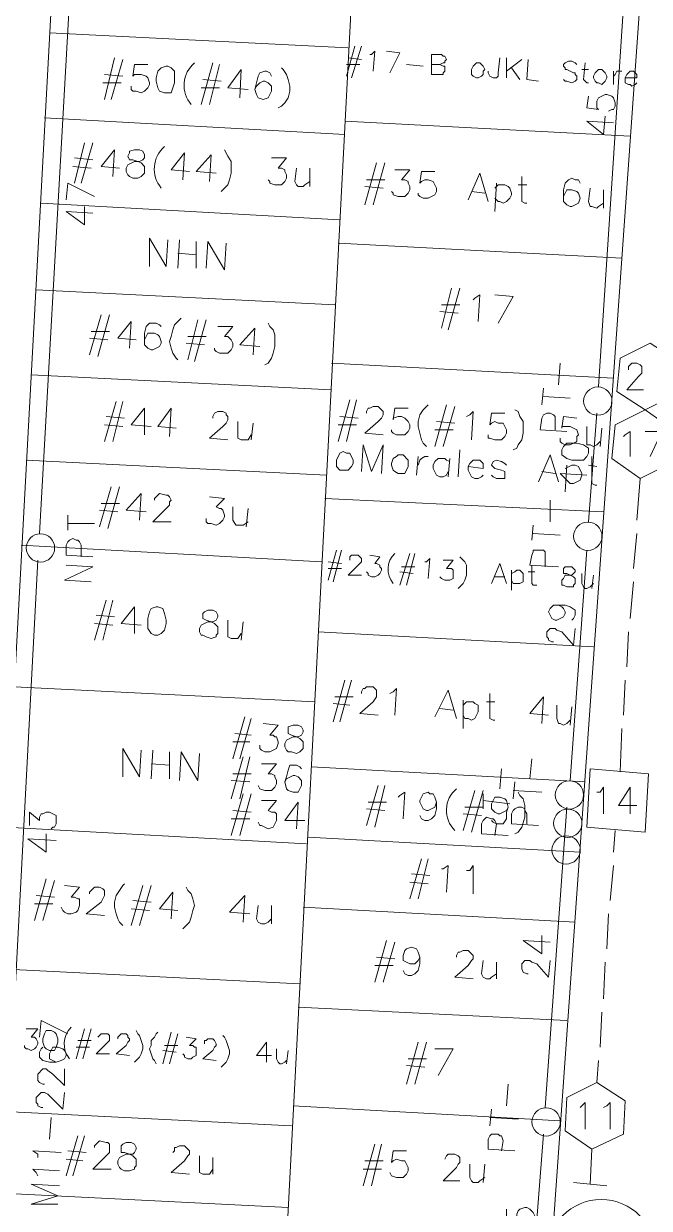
# Model space of a CAD drawing. Header units: millimetres. Extents: x 3.6 to 37.8, y 0.6 to 28.7.
# Drawn here: x 15.951 to 17.514, y 6.372 to 9.333 of the extents above; entities that cross this region are included whole.
import ezdxf

# ---------------------------------------------------------------- set-up
doc = ezdxf.new("R2010")
doc.units = ezdxf.units.MM
for name, color, linetype, true_color in [('PDF_S45$Cable-565', 23, 'Continuous', 0xdd8a6e), ('PDF_S45$LOTS', 254, 'Continuous', 0xdcdcdc), ('PDF_S45$ROAD', 8, 'Continuous', 0x808080), ('PDF_S45$SDU', 157, 'Continuous', 0x396472)]:
    doc.layers.add(name, color=color, linetype=linetype, true_color=true_color)
for name, color, linetype in [('PDF_S45$Passives-TapOffs', 7, 'Continuous'), ('PDF_S45$POLE', 7, 'Continuous'), ('PDF_S45$strand', 7, 'Continuous'), ('PDF_S45$Symbols-EndOfLine', 7, 'Continuous'), ('PDF_S45$Symbols-SelfTerminating', 7, 'Continuous')]:
    doc.layers.add(name, color=color, linetype=linetype)

msp = doc.modelspace()

# ---------------------------------------------------------------- linework, layer by layer
at = {"layer": 'PDF_S45$Cable-565', "lineweight": 13}
for points in [[(17.4828, 8.092), (17.4911, 8.1963)], [(17.4744, 7.9711), (17.4828, 8.0587)], [(17.4661, 7.846), (17.4744, 7.9377)], [(17.4578, 7.7251), (17.4619, 7.8127)], [(17.4494, 7.6042), (17.4536, 7.6917)], [(17.4411, 7.4624), (17.4453, 7.5708)], [(17.4244, 7.2622), (17.4286, 7.3164)], [(17.4161, 7.1413), (17.4244, 7.2289)], [(17.4077, 7.0204), (17.4119, 7.1079)], [(17.3994, 6.8953), (17.4036, 6.987)], [(17.391, 6.7744), (17.3952, 6.8619)], [(17.3827, 6.6868), (17.3869, 6.741)]]:
    msp.add_lwpolyline(points, dxfattribs=at)
at = {"layer": 'PDF_S45$LOTS', "lineweight": 0}
for points in [[(16.5029, 4.2975), (16.8323, 10.5856)], [(16.7614, 9.2721), (16.015, 9.3096)], [(16.7531, 9.0553), (16.0025, 9.097)], [(16.7531, 9.0886), (17.4661, 9.0511)], [(16.7405, 8.8426), (15.9941, 8.8843)], [(16.7364, 8.7842), (17.4453, 8.7467)], [(16.728, 8.6299), (15.9816, 8.6675)], [(16.7197, 8.484), (17.4244, 8.4465)], [(16.7197, 8.4173), (15.9691, 8.4548)], [(16.7072, 8.2046), (15.9566, 8.2421)], [(16.703, 8.1462), (17.3994, 8.1129)], [(16.6947, 7.9878), (15.9441, 8.0295)], [(16.6863, 7.8127), (17.3744, 7.7751)], [(16.678, 7.6375), (15.9274, 7.675)], [(16.6697, 7.4749), (17.3535, 7.4374)], [(16.6572, 7.2831), (15.9066, 7.3248)], [(16.6613, 7.2998), (17.341, 7.2622)], [(16.6488, 7.1246), (17.3285, 7.0871)], [(16.6405, 6.9328), (15.8899, 6.9703)], [(16.6363, 6.8744), (17.3076, 6.8411)], [(16.6196, 6.5784), (15.8691, 6.6159)], [(16.6238, 6.6284), (17.291, 6.5909)], [(16.6113, 6.3741), (15.8607, 6.4116)]]:
    msp.add_lwpolyline(points, dxfattribs=at)
at = {"layer": 'PDF_S45$Passives-TapOffs', "lineweight": 9}
for points in [[(17.5787, 8.4048), (17.5036, 8.3672), (17.4327, 8.4131), (17.4411, 8.4965), (17.5161, 8.534), (17.587, 8.4882)], [(17.5662, 8.2338), (17.4911, 8.1963), (17.4202, 8.2463), (17.4286, 8.3297), (17.5036, 8.3672), (17.5745, 8.3172)], [(17.3577, 7.3248), (17.366, 7.4707), (17.512, 7.4582), (17.5036, 7.3123)], [(17.4494, 6.5575), (17.3702, 6.52), (17.3035, 6.5659), (17.3076, 6.6493), (17.3827, 6.6868), (17.4536, 6.6409)]]:
    msp.add_lwpolyline(points, close=True, dxfattribs=at)
for points in [[(17.4619, 8.4673), (17.4619, 8.4757), (17.4703, 8.484), (17.4828, 8.484), (17.4911, 8.4798), (17.4953, 8.4757), (17.4953, 8.459), (17.4869, 8.4506), (17.4578, 8.4173), (17.4995, 8.4173)], [(17.4494, 8.3005), (17.4536, 8.3047), (17.4661, 8.313), (17.4661, 8.2505)], [(17.5036, 8.313), (17.5453, 8.313), (17.5161, 8.2505)], [(17.3827, 7.4123), (17.391, 7.4123), (17.3994, 7.4249), (17.3994, 7.3581)], [(17.4828, 7.379), (17.4369, 7.379), (17.4661, 7.4249), (17.4661, 7.3581)], [(17.341, 6.6242), (17.3535, 6.6368), (17.3535, 6.57)], [(17.3994, 6.6242), (17.4077, 6.6284), (17.4161, 6.6368), (17.4161, 6.57)]]:
    msp.add_lwpolyline(points, dxfattribs=at)
at = {"layer": 'PDF_S45$POLE', "lineweight": 0}
for points in [[(17.291, 8.484), (17.2868, 8.4298)], [(17.2493, 8.4214), (17.2451, 8.3797)], [(17.316, 8.3964), (17.2493, 8.4006)], [(17.3076, 8.313), (17.2409, 8.3172), (17.2451, 8.3464), (17.2493, 8.3547), (17.2576, 8.3589), (17.2659, 8.3589), (17.2743, 8.3547), (17.2785, 8.3506), (17.2785, 8.3172)], [(17.2659, 8.1421), (17.2659, 8.0879)], [(16.0609, 8.1045), (16.0609, 8.067)], [(16.1276, 8.0837), (16.0609, 8.0837)], [(17.2242, 8.0795), (17.2201, 8.042)], [(17.291, 8.0545), (17.2242, 8.0587)], [(16.1234, 8.0003), (16.0567, 8.0045), (16.0567, 8.0295), (16.0609, 8.0378), (16.065, 8.042), (16.0734, 8.0462), (16.0817, 8.042), (16.0859, 8.042), (16.0901, 8.0378), (16.0942, 8.0295), (16.0942, 8.0003)], [(17.2868, 7.9753), (17.2159, 7.9794), (17.2201, 8.0045), (17.2242, 8.0128), (17.2242, 8.017), (17.2493, 8.017), (17.2534, 8.0128), (17.2534, 7.9753)], [(16.1192, 7.9377), (16.0525, 7.9419), (16.1234, 7.9753), (16.0567, 7.9794)], [(17.2201, 7.4957), (17.2159, 7.4457)], [(17.145, 7.4707), (17.1409, 7.4207)], [(17.1784, 7.4374), (17.1742, 7.3957)], [(17.0992, 7.4082), (17.0992, 7.3706)], [(17.2451, 7.4123), (17.1742, 7.4165)], [(17.1659, 7.3832), (17.0992, 7.3915)], [(17.2368, 7.3289), (17.17, 7.3331), (17.17, 7.3581), (17.1742, 7.3665), (17.1784, 7.3706), (17.1867, 7.3748), (17.1951, 7.3748), (17.2034, 7.3706), (17.2034, 7.3665), (17.2076, 7.3581), (17.2076, 7.3331)], [(17.1617, 7.3039), (17.095, 7.3081), (17.095, 7.3331), (17.0992, 7.3415), (17.1075, 7.3498), (17.12, 7.3456), (17.1242, 7.3456), (17.1283, 7.3415), (17.1325, 7.3331), (17.1283, 7.3039)], [(15.99, 6.7994), (15.9941, 6.8411), (16.0609, 6.8077)], [(16.0317, 6.7368), (16.015, 6.7452), (16.015, 6.7577), (16.0233, 6.7744), (16.0358, 6.7744), (16.0484, 6.7702), (16.0525, 6.766), (16.0567, 6.7577), (16.0567, 6.7535), (16.0525, 6.7452), (16.0442, 6.741), (16.0317, 6.7368), (16.015, 6.7368), (15.9983, 6.741), (15.99, 6.7493), (15.99, 6.7619), (15.9941, 6.7702), (15.9983, 6.7744)], [(16.0025, 6.6826), (15.9983, 6.6826), (15.99, 6.6868), (15.9858, 6.691), (15.9858, 6.7076), (15.9983, 6.7202), (16.0067, 6.7202), (16.0108, 6.716), (16.0233, 6.7076), (16.0525, 6.6785), (16.0525, 6.7202)], [(15.9983, 6.6242), (15.9941, 6.6242), (15.9858, 6.6284), (15.9858, 6.6326), (15.9816, 6.6368), (15.9816, 6.6493), (15.9941, 6.6618), (16.0025, 6.6618), (16.0108, 6.6576), (16.0484, 6.6201), (16.0525, 6.6618)], [(17.1617, 6.6826), (17.1575, 6.6284)], [(17.12, 6.6201), (17.1158, 6.5784)], [(16.0192, 6.5992), (16.015, 6.545)], [(17.1867, 6.5951), (17.1158, 6.5992)], [(17.1784, 6.5158), (17.1117, 6.52), (17.1117, 6.545), (17.1158, 6.5534), (17.12, 6.5575), (17.1367, 6.5575), (17.1409, 6.5534), (17.145, 6.5534), (17.1492, 6.5409), (17.145, 6.5158)], [(15.9858, 6.4992), (15.9858, 6.5075), (15.9733, 6.5158), (16.0442, 6.5117)], [(15.9858, 6.4533), (15.9816, 6.4616), (15.9733, 6.47), (16.04, 6.4658)], [(16.0358, 6.3824), (15.9691, 6.3824), (16.0358, 6.4032), (15.9691, 6.4324), (16.04, 6.4283)]]:
    msp.add_lwpolyline(points, dxfattribs=at)
for centre in [(17.3854, 8.3893), (17.3604, 8.0516), (15.9926, 8.0224), (17.3145, 7.4052), (17.3104, 7.3343), (17.3062, 7.2676), (17.2562, 6.5879)]:
    msp.add_circle(centre, 0.0354, dxfattribs=at)
at = {"layer": 'PDF_S45$ROAD', "lineweight": 0}
for points in [[(17.2603, 5.8311, -0.295694), (17.2409, 5.8653), (17.6204, 11.2152)], [(16.1195, 10.7875, 0.31169), (16.0942, 10.7566), (15.6439, 2.4544)]]:
    msp.add_lwpolyline(points, format="xyb", dxfattribs=at)
at = {"layer": 'PDF_S45$SDU', "lineweight": 0}
for points in [[(16.7572, 9.2012), (16.7781, 9.2763)], [(16.7697, 9.197), (16.7948, 9.2763)], [(16.1526, 9.1428), (16.1776, 9.2471)], [(16.1693, 9.1428), (16.1985, 9.2429)], [(16.7948, 9.2429), (16.7614, 9.2471)], [(16.8156, 9.2554), (16.8198, 9.2554), (16.8281, 9.2638), (16.8239, 9.2137)], [(16.8573, 9.2638), (16.8907, 9.2596), (16.8656, 9.2095)], [(16.9907, 9.2304), (16.9991, 9.2262), (17.0032, 9.2262), (17.0032, 9.2137), (16.9991, 9.2095), (16.9991, 9.2054), (16.9699, 9.2054), (16.9699, 9.2554), (16.9949, 9.2554), (16.9991, 9.2512), (17.0032, 9.2512), (17.0074, 9.2429), (17.0032, 9.2387), (17.0032, 9.2346), (16.9991, 9.2346), (16.9907, 9.2304), (16.9699, 9.2304)], [(17.1409, 9.2471), (17.1367, 9.2095), (17.1367, 9.2012), (17.1325, 9.197), (17.1242, 9.197), (17.1158, 9.2012), (17.1117, 9.2095), (17.1117, 9.2137)], [(17.1575, 9.197), (17.1575, 9.2471)], [(17.1575, 9.2137), (17.1951, 9.2429)], [(17.2368, 9.1887), (17.2076, 9.1929), (17.2117, 9.2429)], [(17.2993, 9.1929), (17.3035, 9.1887), (17.3076, 9.1887), (17.3202, 9.1845), (17.3285, 9.1887), (17.3327, 9.1929), (17.3327, 9.2012), (17.3285, 9.2054), (17.3285, 9.2095), (17.3243, 9.2095), (17.3076, 9.2179), (17.3035, 9.2179), (17.3035, 9.2221), (17.2993, 9.2262), (17.2993, 9.2304), (17.3035, 9.2346), (17.3118, 9.2387), (17.3202, 9.2387), (17.3285, 9.2346), (17.3327, 9.2304)], [(16.2193, 9.1762), (16.2193, 9.1678), (16.2235, 9.1637), (16.2318, 9.1637), (16.2443, 9.1595), (16.2527, 9.1637), (16.261, 9.172), (16.2652, 9.1804), (16.2652, 9.1845), (16.261, 9.197), (16.2568, 9.2012), (16.2443, 9.2054), (16.2277, 9.2054), (16.2235, 9.2012), (16.2277, 9.2304), (16.261, 9.2304)], [(16.3945, 9.1303), (16.4236, 9.2346)], [(16.4153, 9.1303), (16.4403, 9.2304)], [(16.5112, 9.1678), (16.4612, 9.172), (16.4945, 9.2179), (16.4904, 9.147)], [(16.5279, 9.1678), (16.5362, 9.2012), (16.5404, 9.2095), (16.5529, 9.2137), (16.5571, 9.2137), (16.5654, 9.2095), (16.5696, 9.2012)], [(16.5946, 9.2221), (16.5988, 9.2179), (16.6071, 9.2054), (16.6113, 9.1929), (16.6155, 9.1762), (16.6155, 9.1637), (16.6113, 9.147), (16.6029, 9.1345), (16.5946, 9.1261), (16.5863, 9.122)], [(16.7906, 9.2304), (16.7572, 9.2304)], [(16.949, 9.2262), (16.9073, 9.2304)], [(17.1909, 9.1929), (17.17, 9.2221)], [(17.3619, 9.2179), (17.3452, 9.2179)], [(17.3619, 9.1845), (17.3577, 9.1845), (17.3493, 9.1929), (17.3535, 9.2346)], [(17.4244, 9.1804), (17.4244, 9.2137)], [(17.4244, 9.2012), (17.4286, 9.2054), (17.4327, 9.2137), (17.4453, 9.2137)], [(17.4828, 9.1845), (17.4786, 9.1804), (17.4703, 9.1762), (17.4661, 9.1804), (17.4619, 9.1804), (17.4536, 9.1845), (17.4536, 9.197), (17.4578, 9.2054), (17.4661, 9.2137), (17.4744, 9.2137), (17.4828, 9.2054), (17.4828, 9.197), (17.4536, 9.197)], [(16.1943, 9.1845), (16.1484, 9.1845)], [(16.1985, 9.2012), (16.1526, 9.2054)], [(16.4445, 9.1887), (16.3986, 9.1929)], [(16.4403, 9.172), (16.3945, 9.172)], [(16.0775, 8.9343), (16.1026, 9.0344)], [(16.0942, 8.9343), (16.1234, 9.0344)], [(16.1901, 8.9719), (16.1443, 8.976), (16.1776, 9.0177), (16.1735, 8.951)], [(16.3653, 8.9635), (16.3194, 8.9677), (16.3528, 9.0094), (16.3486, 8.9427)], [(16.432, 8.9594), (16.3819, 8.9635), (16.4195, 9.0052), (16.4153, 8.9385)], [(16.4528, 9.0177), (16.4612, 9.0011), (16.4695, 8.9885), (16.4695, 8.9594), (16.4653, 8.9427), (16.4612, 8.9302), (16.4445, 8.9135)], [(16.1192, 8.9719), (16.0734, 8.976)], [(16.1234, 8.9927), (16.0775, 8.9969)], [(16.5696, 8.9969), (16.6071, 8.9969), (16.5863, 8.9719), (16.5946, 8.9719), (16.6029, 8.9677), (16.6029, 8.9635), (16.6071, 8.9552), (16.6071, 8.9468), (16.6029, 8.9385), (16.5946, 8.9302), (16.5779, 8.9302), (16.5654, 8.9343), (16.5654, 8.9385), (16.5612, 8.9427)], [(16.6655, 8.9385), (16.653, 8.9302), (16.6488, 8.926), (16.6363, 8.926), (16.6321, 8.9302), (16.628, 8.9385), (16.6321, 8.9719)], [(16.6655, 8.926), (16.6655, 8.9719)], [(16.8031, 8.8801), (16.8323, 8.9844)], [(16.8239, 8.8801), (16.8531, 8.9844)], [(16.8531, 8.9427), (16.8073, 8.9427)], [(16.8782, 8.9677), (16.9157, 8.9677), (16.8948, 8.9427), (16.9032, 8.9427), (16.9115, 8.9385), (16.9115, 8.9343), (16.9157, 8.926), (16.9157, 8.9177), (16.9115, 8.9093), (16.9032, 8.901), (16.8865, 8.901), (16.874, 8.9051), (16.874, 8.9093), (16.8698, 8.9135)], [(16.9365, 8.9093), (16.9365, 8.9051), (16.9407, 8.901), (16.949, 8.8968), (16.9616, 8.8968), (16.9782, 8.9051), (16.9824, 8.9135), (16.9824, 8.9218), (16.9741, 8.9385), (16.9616, 8.9427), (16.9532, 8.9427), (16.9449, 8.9385), (16.9407, 8.9343), (16.9449, 8.9635), (16.9782, 8.9635)], [(17.0616, 8.8926), (17.0908, 8.9594), (17.1117, 8.8885)], [(17.2076, 8.8843), (17.2034, 8.8843), (17.1951, 8.8885), (17.1951, 8.951)], [(17.2993, 8.901), (17.3076, 8.9177), (17.3202, 8.9177), (17.3327, 8.9135), (17.3368, 8.9093), (17.341, 8.8968), (17.3368, 8.8843), (17.3202, 8.876), (17.316, 8.876), (17.3076, 8.8801), (17.2993, 8.8885), (17.2993, 8.901), (17.2993, 8.9177), (17.3035, 8.9343), (17.3118, 8.9427), (17.3202, 8.9468), (17.3285, 8.9427), (17.3368, 8.9427), (17.341, 8.9343)], [(16.849, 8.9218), (16.8031, 8.926)], [(17.1033, 8.9093), (17.07, 8.9135)], [(17.1283, 8.8634), (17.1325, 8.9343)], [(17.1283, 8.9218), (17.1367, 8.9302), (17.1534, 8.9302), (17.1617, 8.926), (17.1659, 8.9218), (17.17, 8.9093), (17.17, 8.9051), (17.1659, 8.8968), (17.1575, 8.8885), (17.1492, 8.8843), (17.1409, 8.8885), (17.1367, 8.8885), (17.1283, 8.8968)], [(17.2076, 8.9302), (17.1867, 8.9302)], [(17.3994, 8.8843), (17.3869, 8.876), (17.3827, 8.8718), (17.3702, 8.876), (17.366, 8.876), (17.3619, 8.8885), (17.366, 8.9218)], [(17.3994, 8.8718), (17.3994, 8.9177)], [(16.2652, 8.7258), (16.2652, 8.7967), (16.3069, 8.7258), (16.3111, 8.7926)], [(16.3361, 8.7217), (16.3402, 8.7926)], [(16.3819, 8.7217), (16.3819, 8.7884)], [(16.407, 8.7217), (16.4111, 8.7884), (16.4528, 8.7175), (16.457, 8.7842)], [(16.3819, 8.755), (16.3361, 8.7592)], [(16.9949, 8.5716), (17.0199, 8.6716)], [(17.0116, 8.5674), (17.0408, 8.6716)], [(17.0741, 8.6424), (17.0783, 8.6466), (17.0908, 8.655), (17.0866, 8.5882)], [(17.1283, 8.655), (17.1742, 8.6508), (17.1367, 8.5841)], [(17.0408, 8.6299), (16.9949, 8.6299)], [(16.1151, 8.5048), (16.1443, 8.6049)], [(16.1359, 8.5007), (16.1651, 8.6049)], [(16.2318, 8.5424), (16.186, 8.5465), (16.2193, 8.5882), (16.2152, 8.5215)], [(16.3361, 8.4923), (16.3319, 8.4965), (16.3236, 8.509), (16.3194, 8.5215), (16.3152, 8.5382), (16.3194, 8.5507), (16.3236, 8.5674), (16.3277, 8.5799), (16.3444, 8.5966)], [(16.3611, 8.4923), (16.3861, 8.5924)], [(16.3778, 8.4882), (16.407, 8.5924)], [(17.0366, 8.6091), (16.9907, 8.6133)], [(16.1651, 8.5632), (16.1192, 8.5632)], [(16.2527, 8.5424), (16.261, 8.559), (16.2777, 8.559), (16.286, 8.5549), (16.2902, 8.5507), (16.2944, 8.5382), (16.2944, 8.534), (16.2902, 8.5257), (16.2735, 8.5174), (16.2694, 8.5174), (16.261, 8.5215), (16.2527, 8.5299), (16.2527, 8.5424), (16.2527, 8.559), (16.2568, 8.5757), (16.2652, 8.5841), (16.2819, 8.5841), (16.2902, 8.5799), (16.2944, 8.5757)], [(16.4362, 8.5757), (16.4737, 8.5757), (16.4528, 8.5507), (16.4612, 8.5507), (16.4695, 8.5424), (16.4737, 8.534), (16.4737, 8.5257), (16.4695, 8.5174), (16.4612, 8.509), (16.4403, 8.509), (16.432, 8.5132), (16.4278, 8.5174), (16.4278, 8.5215)], [(16.5404, 8.5257), (16.4904, 8.5299), (16.5279, 8.5716), (16.5237, 8.5048)], [(16.5612, 8.5841), (16.5654, 8.5757), (16.5738, 8.5674), (16.5779, 8.5549), (16.5779, 8.5257), (16.5738, 8.509), (16.5696, 8.4965), (16.5612, 8.484), (16.5529, 8.4798)], [(16.1609, 8.5424), (16.1151, 8.5465)], [(16.4028, 8.5299), (16.3569, 8.534)], [(16.407, 8.5507), (16.3611, 8.5507)], [(16.1526, 8.288), (16.1818, 8.3881)], [(16.1735, 8.288), (16.1985, 8.3881)], [(16.7364, 8.288), (16.7656, 8.3923)], [(16.7572, 8.288), (16.7822, 8.3923)], [(16.9574, 8.2755), (16.949, 8.2838), (16.9449, 8.2922), (16.9365, 8.3255), (16.9365, 8.338), (16.9407, 8.3547), (16.949, 8.3672), (16.9616, 8.3797)], [(16.9782, 8.2755), (17.0074, 8.3797)], [(16.2026, 8.3464), (16.1568, 8.3506)], [(16.2694, 8.3255), (16.2193, 8.3297), (16.2527, 8.3714), (16.2527, 8.3047)], [(16.3319, 8.3214), (16.286, 8.3255), (16.3194, 8.3714), (16.3152, 8.3005)], [(16.4236, 8.3464), (16.4236, 8.3506), (16.4278, 8.3589), (16.4362, 8.3631), (16.4487, 8.3631), (16.457, 8.3589), (16.457, 8.3547), (16.4612, 8.3506), (16.4612, 8.3422), (16.457, 8.3339), (16.4487, 8.3255), (16.4153, 8.2964), (16.4612, 8.2922)], [(16.7864, 8.3464), (16.7405, 8.3506)], [(16.8073, 8.3589), (16.8073, 8.3631), (16.8114, 8.3714), (16.8156, 8.3714), (16.8239, 8.3756), (16.8365, 8.3756), (16.849, 8.3631), (16.849, 8.3547), (16.8448, 8.3464), (16.8365, 8.338), (16.8031, 8.3089), (16.849, 8.3047)], [(16.9115, 8.3714), (16.8782, 8.3714), (16.874, 8.3422), (16.874, 8.3464), (16.8865, 8.3506), (16.8948, 8.3506), (16.9032, 8.3464), (16.9115, 8.338), (16.9157, 8.3297), (16.9157, 8.3214), (16.9115, 8.313), (16.9032, 8.3047), (16.8823, 8.3047), (16.874, 8.3089), (16.8698, 8.313), (16.8698, 8.3172)], [(16.9991, 8.2755), (17.0283, 8.3756)], [(17.0575, 8.3506), (17.0658, 8.3547), (17.0741, 8.3631), (17.07, 8.2922)], [(17.1117, 8.3047), (17.1117, 8.2964), (17.1158, 8.2964), (17.1283, 8.2922), (17.145, 8.2922), (17.1534, 8.3005), (17.1575, 8.3089), (17.1575, 8.3172), (17.1492, 8.3339), (17.1367, 8.3339), (17.1283, 8.338), (17.12, 8.3339), (17.1158, 8.3297), (17.12, 8.3589), (17.1534, 8.3589)], [(17.1784, 8.3672), (17.1867, 8.3631), (17.1909, 8.3506), (17.1992, 8.338), (17.1992, 8.3089), (17.1951, 8.2922), (17.1867, 8.2797), (17.1826, 8.2713), (17.1742, 8.2672)], [(17.3327, 8.3464), (17.2993, 8.3506), (17.2951, 8.3214), (17.2951, 8.3255), (17.316, 8.3255), (17.3327, 8.3172), (17.3368, 8.3047), (17.3327, 8.3005), (17.3327, 8.288), (17.316, 8.2797), (17.3035, 8.2797), (17.2951, 8.2838), (17.291, 8.288), (17.291, 8.2964)], [(16.1985, 8.3255), (16.1526, 8.3297)], [(16.5195, 8.3047), (16.5112, 8.2922), (16.4945, 8.2922), (16.4862, 8.2964), (16.4862, 8.338)], [(16.5195, 8.2922), (16.5237, 8.3339)], [(16.7822, 8.3297), (16.7364, 8.3297)], [(17.0283, 8.3339), (16.9824, 8.338)], [(17.391, 8.288), (17.3827, 8.2797), (17.3744, 8.2755), (17.366, 8.2797), (17.3577, 8.2797), (17.3577, 8.3255)], [(17.391, 8.2755), (17.3952, 8.3214)], [(17.0241, 8.3172), (16.9782, 8.3172)], [(16.7948, 8.213), (16.7989, 8.2797), (16.8198, 8.213), (16.849, 8.2797), (16.8448, 8.2088)], [(17.0366, 8.2004), (17.0408, 8.2672)], [(16.9324, 8.2046), (16.9365, 8.2505)], [(16.9365, 8.2296), (16.9407, 8.2421), (16.9449, 8.2463), (16.9532, 8.2505), (16.9616, 8.2505)], [(17.0116, 8.213), (17.0074, 8.2046), (16.9991, 8.2004), (16.9907, 8.2004), (16.9824, 8.2046), (16.9741, 8.2213), (16.9741, 8.2296), (16.9782, 8.238), (16.9866, 8.2463), (17.0032, 8.2463), (17.0074, 8.2421), (17.0158, 8.238)], [(17.0116, 8.2004), (17.0158, 8.2463)], [(17.0992, 8.2046), (17.095, 8.2004), (17.0866, 8.1963), (17.0783, 8.1963), (17.07, 8.2004), (17.0616, 8.2171), (17.0616, 8.2255), (17.0658, 8.2338), (17.0741, 8.2421), (17.0908, 8.2421), (17.0992, 8.2338), (17.0992, 8.2213), (17.0616, 8.2255)], [(17.12, 8.2046), (17.1242, 8.2004), (17.1325, 8.1963), (17.1534, 8.1963), (17.1534, 8.213), (17.145, 8.2171), (17.1283, 8.2213), (17.12, 8.2296), (17.1242, 8.238), (17.1325, 8.2421), (17.145, 8.238), (17.1534, 8.2338), (17.1575, 8.2296)], [(17.2368, 8.1879), (17.2659, 8.2547), (17.2868, 8.1879)], [(17.3827, 8.1796), (17.3785, 8.1796), (17.3702, 8.1838), (17.3702, 8.2505)], [(17.2785, 8.2088), (17.2451, 8.213)], [(17.3035, 8.1629), (17.3076, 8.2296)], [(17.3035, 8.2213), (17.3202, 8.2296), (17.3285, 8.2296), (17.3368, 8.2255), (17.3452, 8.2088), (17.3452, 8.2046), (17.341, 8.1921), (17.3243, 8.1838), (17.316, 8.1838), (17.3035, 8.1963)], [(17.3827, 8.2255), (17.3619, 8.2296)], [(16.1401, 8.0753), (16.1693, 8.1754)], [(16.1609, 8.0712), (16.1901, 8.1754)], [(16.2568, 8.1129), (16.2068, 8.117), (16.2443, 8.1587), (16.2402, 8.092)], [(16.2777, 8.1421), (16.2777, 8.1462), (16.2902, 8.1587), (16.3069, 8.1546), (16.3111, 8.1546), (16.3152, 8.1504), (16.3194, 8.1421), (16.3152, 8.1379), (16.3152, 8.1296), (16.2735, 8.0879), (16.3194, 8.0879)], [(16.4153, 8.1504), (16.4528, 8.1462), (16.432, 8.1254), (16.4403, 8.1212), (16.4445, 8.1212), (16.4487, 8.117), (16.4528, 8.1045), (16.4528, 8.1004), (16.4487, 8.092), (16.4403, 8.0837), (16.432, 8.0795), (16.4195, 8.0837), (16.4111, 8.0837), (16.407, 8.0879), (16.407, 8.0962)], [(16.186, 8.1129), (16.1401, 8.117)], [(16.1901, 8.1337), (16.1443, 8.1337)], [(16.5112, 8.0879), (16.4987, 8.0795), (16.482, 8.0795), (16.4779, 8.0837), (16.4737, 8.092), (16.4737, 8.1254)], [(16.507, 8.0753), (16.5112, 8.1212)], [(16.7114, 7.9419), (16.7322, 8.017)], [(16.7239, 7.9377), (16.7447, 8.017)], [(16.7656, 7.992), (16.7656, 8.0003), (16.7697, 8.0045), (16.7864, 8.0045), (16.7948, 7.9961), (16.7948, 7.9878), (16.7614, 7.9544), (16.7948, 7.9544)], [(16.8156, 8.0045), (16.8406, 8.0003), (16.8281, 7.9836), (16.8323, 7.9836), (16.8406, 7.9794), (16.8406, 7.9753), (16.8448, 7.9711), (16.8448, 7.9669), (16.8406, 7.9586), (16.8365, 7.9544), (16.8281, 7.9503), (16.8198, 7.9503), (16.8114, 7.9544), (16.8114, 7.9586), (16.8073, 7.9628)], [(16.8907, 7.9294), (16.9157, 8.0086)], [(16.9073, 7.9294), (16.9282, 8.0086)], [(16.9532, 7.9878), (16.9574, 7.9878), (16.9657, 7.9961), (16.9616, 7.9461)], [(17.0408, 8.0003), (17.0533, 7.9878), (17.0575, 7.9794), (17.0575, 7.9544), (17.0533, 7.9419), (17.0491, 7.9336), (17.0366, 7.9211)], [(16.7447, 7.9836), (16.7114, 7.9878)], [(16.7447, 7.9711), (16.7114, 7.9711)], [(16.9282, 7.9753), (16.8948, 7.9753)], [(16.9991, 7.992), (17.0241, 7.992), (17.0074, 7.9711), (17.0199, 7.9711), (17.0241, 7.9669), (17.0241, 7.9461), (17.0158, 7.9419), (17.0032, 7.9419), (16.9949, 7.9461), (16.9907, 7.9503)], [(17.12, 7.9336), (17.1409, 7.9836), (17.1575, 7.9336)], [(17.17, 7.9169), (17.17, 7.9669)], [(17.17, 7.9586), (17.1784, 7.9628), (17.1826, 7.9669), (17.1909, 7.9669), (17.1992, 7.9586), (17.1992, 7.9377), (17.1909, 7.9336), (17.1742, 7.9336), (17.17, 7.9419)], [(17.2326, 7.9294), (17.2242, 7.9294), (17.2201, 7.9336), (17.2201, 7.9794)], [(16.924, 7.9586), (16.8907, 7.9628)], [(17.1534, 7.9503), (17.1283, 7.9503)], [(17.2284, 7.9628), (17.2117, 7.9628)], [(17.3744, 7.9336), (17.366, 7.9252), (17.3577, 7.9211), (17.3535, 7.9211), (17.3493, 7.9252), (17.3452, 7.9336), (17.3452, 7.9586)], [(17.3702, 7.9211), (17.3744, 7.9544)], [(16.1276, 7.7918), (16.1568, 7.8919)], [(16.1484, 7.7918), (16.1735, 7.8919)], [(16.2443, 7.8293), (16.1943, 7.8335), (16.2277, 7.8752), (16.2277, 7.8085)], [(16.1776, 7.8502), (16.1318, 7.8543)], [(16.1735, 7.8293), (16.1276, 7.8335)], [(16.4945, 7.8085), (16.4862, 7.796), (16.4695, 7.796), (16.4612, 7.8001), (16.4612, 7.8418)], [(16.4945, 7.7918), (16.4987, 7.8377)], [(16.7239, 7.5875), (16.7531, 7.6917)], [(16.7405, 7.5875), (16.7697, 7.6917)], [(16.7948, 7.6584), (16.7948, 7.6625), (16.7989, 7.6709), (16.8031, 7.6709), (16.8073, 7.675), (16.8239, 7.675), (16.8323, 7.6667), (16.8323, 7.65), (16.8239, 7.6375), (16.7906, 7.6083), (16.8365, 7.6042)], [(16.8656, 7.6584), (16.874, 7.6625), (16.8823, 7.6709), (16.8782, 7.6042)], [(16.7739, 7.65), (16.728, 7.65)], [(16.9782, 7.6), (17.0116, 7.6667), (17.0324, 7.5958)], [(17.0491, 7.5708), (17.0491, 7.6417)], [(17.1283, 7.5916), (17.1242, 7.5916), (17.1158, 7.5958), (17.1158, 7.6584)], [(17.2618, 7.6042), (17.2159, 7.6083), (17.2493, 7.65), (17.2451, 7.5833)], [(16.7656, 7.6292), (16.7239, 7.6333)], [(17.0241, 7.6167), (16.9907, 7.6208)], [(17.0491, 7.6292), (17.0575, 7.6375), (17.0741, 7.6375), (17.0783, 7.6333), (17.0866, 7.6292), (17.0866, 7.6125), (17.0783, 7.5958), (17.07, 7.5916), (17.0616, 7.5958), (17.0533, 7.5958), (17.0491, 7.6042)], [(17.1283, 7.6375), (17.1075, 7.6375)], [(17.316, 7.5916), (17.3076, 7.5833), (17.2993, 7.5791), (17.291, 7.5833), (17.2868, 7.5833), (17.2826, 7.5958), (17.2826, 7.6292)], [(17.316, 7.5791), (17.3202, 7.625)], [(16.4737, 7.4957), (16.5029, 7.6)], [(16.4904, 7.4957), (16.5195, 7.5958)], [(16.5487, 7.5833), (16.5863, 7.5791), (16.5654, 7.5541), (16.5738, 7.5541), (16.5779, 7.55), (16.5821, 7.55), (16.5863, 7.5374), (16.5863, 7.5333), (16.5821, 7.5208), (16.5654, 7.5124), (16.5529, 7.5124), (16.5446, 7.5166), (16.5404, 7.5208), (16.5404, 7.5291)], [(16.5195, 7.5541), (16.4779, 7.5583)], [(16.1985, 7.4499), (16.1985, 7.5208), (16.2402, 7.4499), (16.2443, 7.5166)], [(16.5154, 7.5374), (16.4737, 7.5374)], [(16.2694, 7.4457), (16.2735, 7.5166)], [(16.3152, 7.4457), (16.3152, 7.5124)], [(16.3402, 7.4415), (16.3444, 7.5124), (16.3861, 7.4415), (16.3903, 7.5083)], [(16.4695, 7.3957), (16.4987, 7.4999)], [(16.4904, 7.3957), (16.5154, 7.4999)], [(16.3152, 7.4791), (16.2694, 7.4832)], [(16.5446, 7.4832), (16.5821, 7.4832), (16.5612, 7.4582), (16.5696, 7.4582), (16.5779, 7.454), (16.5779, 7.4499), (16.5821, 7.4415), (16.5821, 7.4332), (16.5779, 7.4249), (16.5696, 7.4165), (16.5529, 7.4165), (16.5404, 7.4207), (16.5362, 7.429)], [(16.6029, 7.4374), (16.6071, 7.4499), (16.6113, 7.4666), (16.6155, 7.4791), (16.6321, 7.4791), (16.6405, 7.4749), (16.6446, 7.4707)], [(16.5154, 7.4374), (16.4695, 7.4415)], [(16.5195, 7.4582), (16.4737, 7.4582)], [(16.4695, 7.3039), (16.4987, 7.4082)], [(16.4904, 7.3039), (16.5195, 7.4082)], [(16.8073, 7.3289), (16.8365, 7.429)], [(16.8281, 7.3248), (16.8531, 7.429)], [(16.8865, 7.3998), (16.8907, 7.404), (16.9032, 7.4123), (16.899, 7.3456)], [(17.0491, 7.3164), (17.0783, 7.4165)], [(17.07, 7.3123), (17.0992, 7.4165)], [(17.1867, 7.4123), (17.1909, 7.404), (17.1992, 7.3957), (17.2034, 7.379), (17.2034, 7.3498), (17.1951, 7.3248), (17.1867, 7.3123), (17.1784, 7.3081)], [(16.5446, 7.3915), (16.5821, 7.3915), (16.5612, 7.3665), (16.5696, 7.3623), (16.5779, 7.3623), (16.5821, 7.3581), (16.5821, 7.3415), (16.5738, 7.3248), (16.5612, 7.3206), (16.5446, 7.3289), (16.5404, 7.3289), (16.5362, 7.3373)], [(16.653, 7.3415), (16.6029, 7.3415), (16.6363, 7.3873), (16.6321, 7.3206)], [(16.8573, 7.3873), (16.8114, 7.3873)], [(16.9824, 7.3873), (16.9824, 7.3706), (16.9782, 7.354), (16.9699, 7.3456), (16.9616, 7.3415), (16.9532, 7.3415), (16.9449, 7.3456), (16.9407, 7.354)], [(17.0992, 7.3748), (17.0533, 7.3748)], [(17.1617, 7.3748), (17.1575, 7.3623), (17.1575, 7.3456), (17.1492, 7.3331), (17.1325, 7.3331), (17.1242, 7.3373), (17.12, 7.3415)], [(16.5154, 7.3456), (16.4695, 7.3456)], [(16.5195, 7.3623), (16.4737, 7.3665)], [(16.8531, 7.3665), (16.8073, 7.3706)], [(17.095, 7.354), (17.0491, 7.3581)], [(16.9157, 7.1455), (16.9449, 7.2456)], [(16.9365, 7.1455), (16.9616, 7.2456)], [(16.9949, 7.2205), (16.9991, 7.2205), (17.0116, 7.2289), (17.0074, 7.1622)], [(17.0575, 7.2164), (17.0658, 7.2164), (17.0741, 7.2289), (17.0741, 7.158)], [(15.9775, 7.0913), (16.0067, 7.1955)], [(16.9657, 7.2039), (16.9199, 7.208)], [(15.9983, 7.0913), (16.0275, 7.1913)], [(16.0525, 7.1788), (16.0901, 7.1747), (16.0692, 7.1496), (16.0775, 7.1496), (16.0859, 7.1455), (16.0901, 7.1455), (16.0901, 7.1288), (16.0859, 7.1163), (16.0817, 7.1121), (16.0692, 7.1079), (16.0609, 7.1079), (16.0525, 7.1121), (16.0484, 7.1163), (16.0442, 7.1246)], [(16.1151, 7.158), (16.1151, 7.1622), (16.1276, 7.1747), (16.1401, 7.1747), (16.1484, 7.1705), (16.1526, 7.1663), (16.1526, 7.1538), (16.1443, 7.1371), (16.1067, 7.1079), (16.1526, 7.1038)], [(16.1985, 7.0788), (16.1901, 7.0871), (16.186, 7.0954), (16.1818, 7.1079), (16.1776, 7.1246), (16.1776, 7.1371), (16.1818, 7.1538), (16.1985, 7.1788), (16.2026, 7.183)], [(16.2193, 7.0788), (16.2485, 7.1788)], [(16.2402, 7.0788), (16.2694, 7.1788)], [(16.3569, 7.1747), (16.3611, 7.1663), (16.3694, 7.158), (16.3736, 7.1455), (16.3778, 7.1288), (16.3736, 7.1163), (16.3694, 7.0996), (16.3653, 7.0871), (16.3486, 7.0704)], [(16.9616, 7.183), (16.9157, 7.1872)], [(16.0275, 7.1496), (15.9816, 7.1538)], [(16.2694, 7.1371), (16.2235, 7.1413)], [(16.3361, 7.1163), (16.2902, 7.1205), (16.3236, 7.1622), (16.3194, 7.0954)], [(16.5154, 7.1079), (16.4653, 7.1121), (16.5029, 7.1538), (16.4987, 7.0871)], [(16.0233, 7.133), (15.9775, 7.133)], [(16.2652, 7.1163), (16.2193, 7.1205)], [(16.5696, 7.0954), (16.5612, 7.0871), (16.5529, 7.0829), (16.5446, 7.0829), (16.5362, 7.0871), (16.5321, 7.0954), (16.5362, 7.1288)], [(16.5696, 7.0829), (16.5696, 7.1288)], [(16.8281, 6.937), (16.8573, 7.0412)], [(16.849, 6.937), (16.8782, 7.0371)], [(16.8782, 6.9954), (16.8323, 6.9995)], [(16.9407, 6.9995), (16.9407, 6.9829), (16.9365, 6.9662), (16.9282, 6.9578), (16.9199, 6.9537), (16.9115, 6.9537), (16.9032, 6.9578), (16.899, 6.9662)], [(17.0324, 6.9995), (17.0324, 7.0037), (17.0366, 7.012), (17.0408, 7.012), (17.0491, 7.0162), (17.0616, 7.0162), (17.0741, 7.0037), (17.0741, 6.9954), (17.07, 6.9912), (17.0616, 6.9787), (17.0283, 6.9495), (17.0741, 6.9453)], [(17.1325, 6.9578), (17.12, 6.9495), (17.1158, 6.9453), (17.1075, 6.9453), (17.0992, 6.9495), (17.095, 6.9578), (17.0992, 6.9912)], [(17.1325, 6.9453), (17.1325, 6.987)], [(16.874, 6.9787), (16.8281, 6.9787)], [(15.9566, 6.8202), (15.9858, 6.8202), (15.9691, 6.7994), (15.9775, 6.7994), (15.9816, 6.7952), (15.9858, 6.7869), (15.9858, 6.7827), (15.9816, 6.7744), (15.9775, 6.7702), (15.9691, 6.766), (15.9608, 6.7702), (15.9566, 6.7702), (15.9525, 6.7744), (15.9525, 6.7785)], [(16.0817, 6.7452), (16.1026, 6.8202)], [(16.0984, 6.7452), (16.1192, 6.8202)], [(16.2318, 6.8161), (16.236, 6.8077), (16.2402, 6.8036), (16.2485, 6.7785), (16.2485, 6.7702), (16.2443, 6.7577), (16.2402, 6.7493), (16.2277, 6.7368)], [(16.2819, 6.7327), (16.2777, 6.741), (16.2735, 6.7452), (16.2652, 6.7702), (16.2694, 6.7785), (16.2694, 6.791), (16.2777, 6.7994), (16.2819, 6.8077), (16.286, 6.8119)], [(16.2985, 6.7327), (16.3194, 6.8119)], [(16.1192, 6.791), (16.0859, 6.791)], [(16.1359, 6.7994), (16.1443, 6.8077), (16.1609, 6.8077), (16.1651, 6.8036), (16.1651, 6.791), (16.1318, 6.7577), (16.1651, 6.7577)], [(16.186, 6.7952), (16.186, 6.7994), (16.1943, 6.8077), (16.2068, 6.8077), (16.211, 6.8036), (16.211, 6.7994), (16.2152, 6.7952), (16.2152, 6.791), (16.211, 6.7869), (16.2068, 6.7785), (16.1818, 6.7577), (16.2152, 6.7535)], [(16.3152, 6.7327), (16.3361, 6.8077)], [(16.3569, 6.7994), (16.3819, 6.7952), (16.3653, 6.7785), (16.3736, 6.7785), (16.3778, 6.7744), (16.3819, 6.7744), (16.3819, 6.7535), (16.3736, 6.7493), (16.3694, 6.7452), (16.3611, 6.7452), (16.3528, 6.7493), (16.3528, 6.7535), (16.3486, 6.7577)], [(16.4028, 6.7827), (16.4028, 6.791), (16.407, 6.791), (16.4111, 6.7952), (16.4236, 6.7952), (16.4278, 6.791), (16.432, 6.7827), (16.432, 6.7785), (16.4278, 6.7744), (16.4236, 6.766), (16.3986, 6.7452), (16.432, 6.741)], [(16.4487, 6.8036), (16.4528, 6.7994), (16.457, 6.791), (16.4653, 6.766), (16.4653, 6.7577), (16.4612, 6.7452), (16.457, 6.7368), (16.4445, 6.7243)], [(16.5696, 6.7535), (16.5321, 6.7535), (16.5571, 6.7869), (16.5571, 6.7368)], [(16.9073, 6.6826), (16.9365, 6.7869)], [(16.9282, 6.6826), (16.9574, 6.7869)], [(16.1151, 6.7744), (16.0817, 6.7744)], [(16.3319, 6.7619), (16.2985, 6.766)], [(16.3361, 6.7785), (16.3027, 6.7785)], [(16.6071, 6.741), (16.6029, 6.7368), (16.5946, 6.7327), (16.5904, 6.7327), (16.5863, 6.7368), (16.5821, 6.7452), (16.5821, 6.7702)], [(16.6071, 6.7327), (16.6113, 6.766)], [(16.9782, 6.7702), (17.0241, 6.7702), (16.9866, 6.7035)], [(16.9532, 6.7243), (16.9073, 6.7285)], [(16.9574, 6.7452), (16.9115, 6.7452)], [(16.0567, 6.4533), (16.0859, 6.5534)], [(16.0734, 6.4533), (16.1026, 6.5534)], [(16.1067, 6.5117), (16.0609, 6.5158)], [(16.1276, 6.5242), (16.1276, 6.5283), (16.1401, 6.5409), (16.1568, 6.5367), (16.1609, 6.5367), (16.1651, 6.5325), (16.1651, 6.5117), (16.1234, 6.47), (16.1693, 6.47)], [(16.3653, 6.4575), (16.3194, 6.4616), (16.3528, 6.4908), (16.3611, 6.5033), (16.3653, 6.5075), (16.3653, 6.5158), (16.3528, 6.5283), (16.3402, 6.5283), (16.3319, 6.5242), (16.3277, 6.5242), (16.3277, 6.5158), (16.3236, 6.5117)], [(16.7989, 6.4283), (16.8281, 6.5325)], [(16.8198, 6.4283), (16.8448, 6.5325)], [(16.8656, 6.4616), (16.8698, 6.4533), (16.8823, 6.4491), (16.899, 6.4491), (16.9073, 6.4575), (16.9115, 6.4658), (16.9115, 6.4741), (16.9032, 6.4908), (16.8948, 6.4908), (16.8823, 6.495), (16.874, 6.4908), (16.8698, 6.4866), (16.874, 6.5158), (16.9073, 6.5158)], [(16.0984, 6.4908), (16.0567, 6.495)], [(16.4236, 6.47), (16.4153, 6.4575), (16.3986, 6.4575), (16.3903, 6.4616), (16.3903, 6.5033)], [(16.4236, 6.4575), (16.4236, 6.4992)], [(16.849, 6.4908), (16.8031, 6.4908)], [(17.0032, 6.495), (17.0074, 6.5033), (17.0116, 6.5075), (17.0283, 6.5075), (17.0366, 6.5033), (17.0408, 6.4992), (17.0408, 6.4866), (17.0366, 6.4825), (17.0324, 6.4741), (16.9991, 6.4408), (17.0408, 6.4408)], [(16.8448, 6.47), (16.7989, 6.47)], [(17.1033, 6.4491), (17.0908, 6.4408), (17.0866, 6.4366), (17.0741, 6.4366), (17.07, 6.4408), (17.0658, 6.4491), (17.0658, 6.4825)], [(17.0992, 6.4366), (17.1033, 6.4825)]]:
    msp.add_lwpolyline(points, dxfattribs=at)
for points in [[(16.3069, 9.2262), (16.3111, 9.2262), (16.3194, 9.2221), (16.3277, 9.2137), (16.3277, 9.1845), (16.3194, 9.1595), (16.3027, 9.1595), (16.2902, 9.1637), (16.286, 9.172), (16.2819, 9.1887), (16.2819, 9.197), (16.286, 9.2137), (16.2944, 9.2221)], [(17.0825, 9.2346), (17.0908, 9.2346), (17.0992, 9.2262), (17.1033, 9.2179), (17.0992, 9.2137), (17.0992, 9.2054), (17.095, 9.2012), (17.0866, 9.197), (17.0825, 9.197), (17.0741, 9.2012), (17.07, 9.2054), (17.07, 9.2179), (17.0741, 9.2262)], [(17.3869, 9.2179), (17.3952, 9.2179), (17.4036, 9.2095), (17.4077, 9.2012), (17.4077, 9.197), (17.4036, 9.1887), (17.3952, 9.1804), (17.3869, 9.1845), (17.3827, 9.1845), (17.3785, 9.1887), (17.3744, 9.197), (17.3744, 9.2012), (17.3785, 9.2095)], [(16.5321, 9.1762), (16.5404, 9.1845), (16.5487, 9.1887), (16.5529, 9.1887), (16.5612, 9.1845), (16.5696, 9.1762), (16.5696, 9.1637), (16.5612, 9.147), (16.5487, 9.1428), (16.5362, 9.147), (16.5321, 9.1553), (16.5279, 9.1678)], [(16.2277, 9.0177), (16.2402, 9.0177), (16.2485, 9.0136), (16.2527, 9.0052), (16.2527, 8.9969), (16.2485, 8.9927), (16.2402, 8.9885), (16.2277, 8.9885), (16.211, 8.9802), (16.2068, 8.9719), (16.2068, 8.9635), (16.211, 8.9552), (16.2152, 8.951), (16.2235, 8.9468), (16.236, 8.9468), (16.2443, 8.951), (16.2527, 8.9594), (16.2527, 8.976), (16.2443, 8.9844), (16.236, 8.9885), (16.2235, 8.9927), (16.2152, 8.9927), (16.211, 9.0011), (16.2152, 9.0094), (16.2152, 9.0136)], [(16.7489, 8.263), (16.7572, 8.2588), (16.7656, 8.2588), (16.7739, 8.2421), (16.7739, 8.2338), (16.7697, 8.2255), (16.7614, 8.2171), (16.7405, 8.2171), (16.7322, 8.2255), (16.7322, 8.2421), (16.7405, 8.2588)], [(16.8865, 8.2547), (16.899, 8.2547), (16.9115, 8.2421), (16.9115, 8.2255), (16.9032, 8.2088), (16.8865, 8.2088), (16.8782, 8.213), (16.874, 8.2171), (16.8698, 8.2296), (16.8698, 8.2338), (16.874, 8.2463), (16.8823, 8.2505)], [(17.3035, 7.9753), (17.3202, 7.9753), (17.3285, 7.9669), (17.3285, 7.9628), (17.3202, 7.9544), (17.3035, 7.9544), (17.2993, 7.9461), (17.2951, 7.9419), (17.2951, 7.9294), (17.2993, 7.9294), (17.3076, 7.9252), (17.3243, 7.9252), (17.3243, 7.9294), (17.3285, 7.9336), (17.3285, 7.9461), (17.3243, 7.9503), (17.3076, 7.9586), (17.2993, 7.9586), (17.2993, 7.9711)], [(16.2819, 7.8752), (16.286, 7.8752), (16.2985, 7.871), (16.3027, 7.8585), (16.3069, 7.8418), (16.3069, 7.8335), (16.3027, 7.8168), (16.2944, 7.8085), (16.286, 7.8043), (16.2777, 7.8043), (16.2694, 7.8085), (16.261, 7.821), (16.261, 7.846), (16.2652, 7.8627), (16.2694, 7.871)], [(16.4111, 7.8669), (16.4236, 7.8669), (16.432, 7.8627), (16.4362, 7.8543), (16.4362, 7.8502), (16.432, 7.8418), (16.4236, 7.8377), (16.4111, 7.8377), (16.3945, 7.8293), (16.3903, 7.821), (16.3903, 7.8127), (16.3945, 7.8043), (16.3986, 7.8043), (16.407, 7.8001), (16.4195, 7.796), (16.432, 7.8001), (16.432, 7.8043), (16.4362, 7.8085), (16.4362, 7.8252), (16.4278, 7.8335), (16.4195, 7.8377), (16.407, 7.8418), (16.3986, 7.846), (16.3986, 7.8585), (16.4028, 7.8627)], [(16.6238, 7.5791), (16.6363, 7.5791), (16.6446, 7.575), (16.6488, 7.5666), (16.6488, 7.5625), (16.6446, 7.5541), (16.6363, 7.55), (16.6238, 7.55), (16.6071, 7.5416), (16.6029, 7.5333), (16.6029, 7.5249), (16.6071, 7.5166), (16.6113, 7.5124), (16.6196, 7.5124), (16.6321, 7.5083), (16.6405, 7.5124), (16.6488, 7.5208), (16.6488, 7.5374), (16.6405, 7.5458), (16.6321, 7.55), (16.6196, 7.5541), (16.6113, 7.5583), (16.6113, 7.575)], [(16.6071, 7.4457), (16.6238, 7.454), (16.628, 7.454), (16.6363, 7.4499), (16.6446, 7.4415), (16.6446, 7.429), (16.6363, 7.4123), (16.6238, 7.4123), (16.6113, 7.4165), (16.6071, 7.4207), (16.6029, 7.4374)], [(16.9782, 7.3748), (16.9616, 7.3665), (16.9574, 7.3665), (16.949, 7.3706), (16.9407, 7.3873), (16.9407, 7.3915), (16.949, 7.4082), (16.9616, 7.4123), (16.9657, 7.4082), (16.9741, 7.4082), (16.9782, 7.3998), (16.9824, 7.3873)], [(17.1575, 7.3665), (17.1409, 7.3581), (17.1367, 7.3581), (17.1283, 7.3623), (17.12, 7.3706), (17.12, 7.3832), (17.1283, 7.3998), (17.1409, 7.3998), (17.1534, 7.3957), (17.1575, 7.3915), (17.1617, 7.3748)], [(16.9365, 6.9912), (16.9282, 6.9829), (16.9157, 6.9829), (16.899, 6.9912), (16.899, 7.0037), (16.9032, 7.0162), (16.9073, 7.0204), (16.9199, 7.0246), (16.9324, 7.0204), (16.9365, 7.012), (16.9407, 6.9995)], [(16.0067, 6.8161), (16.0192, 6.8161), (16.0275, 6.8119), (16.0317, 6.8077), (16.0358, 6.7952), (16.0358, 6.7869), (16.0317, 6.7744), (16.0275, 6.766), (16.015, 6.766), (16.0067, 6.7702), (16.0025, 6.7744), (15.9983, 6.7869), (15.9983, 6.7952), (16.0025, 6.8077)], [(16.2068, 6.5367), (16.2193, 6.5367), (16.2277, 6.5325), (16.2318, 6.5242), (16.2318, 6.52), (16.2277, 6.5117), (16.2235, 6.5075), (16.2068, 6.5075), (16.1901, 6.4992), (16.186, 6.4908), (16.186, 6.4825), (16.1901, 6.4741), (16.1943, 6.47), (16.2026, 6.4658), (16.2152, 6.4658), (16.2277, 6.47), (16.2277, 6.4741), (16.2318, 6.4783), (16.2318, 6.495), (16.2235, 6.5033), (16.2152, 6.5075), (16.2026, 6.5117), (16.1943, 6.5117), (16.1943, 6.5283), (16.1985, 6.5325)]]:
    msp.add_lwpolyline(points, close=True, dxfattribs=at)
for centre, radius, start, end in [((16.4241, 9.1784), 0.0728, 129.5309, 221.3213), ((16.3515, 8.9697), 0.0745, 130.8702, 219.9819), ((16.9159, 7.9689), 0.0548, 133.5559, 220.0845), ((17.0769, 7.3667), 0.0699, 129.4451, 225.9737), ((16.1114, 6.7825), 0.0595, 135.167, 218.8074)]:
    msp.add_arc(centre, radius, start, end, dxfattribs=at)
at = {"layer": 'PDF_S45$strand', "color": 254, "lineweight": 0, "true_color": 0xdcdcdc}
for points in [[(17.4828, 9.8851), (17.3869, 8.4256)], [(16.0734, 9.539), (15.99, 8.0587)], [(17.3827, 8.3589), (17.3619, 8.0879)], [(17.3577, 8.017), (17.316, 7.4415)], [(15.9858, 7.992), (15.9149, 6.6493)], [(17.3076, 7.3748), (17.2534, 6.6242)], [(17.2493, 6.5575), (17.2159, 6.1197)]]:
    msp.add_lwpolyline(points, dxfattribs=at)
at = {"layer": 'PDF_S45$strand', "lineweight": 0}
for points in [[(17.4119, 9.1136), (17.4202, 9.1178), (17.4244, 9.1178), (17.4286, 9.1261), (17.4286, 9.1345), (17.4244, 9.147), (17.4202, 9.1512), (17.4077, 9.1553), (17.4036, 9.1553), (17.3869, 9.147), (17.3827, 9.1387), (17.3827, 9.122), (17.3869, 9.1178), (17.3577, 9.122), (17.3619, 9.1512)], [(17.4036, 9.1011), (17.3994, 9.0553), (17.3577, 9.0886), (17.4244, 9.0844)], [(16.0567, 8.8926), (16.0609, 8.9343), (16.1276, 8.901)], [(16.1026, 8.876), (16.1026, 8.8301), (16.0567, 8.8634), (16.1234, 8.8593)], [(17.3035, 8.1963), (17.291, 8.2088), (17.3577, 8.2046)], [(17.2868, 7.8794), (17.3035, 7.8794), (17.316, 7.8752), (17.3285, 7.8669), (17.3285, 7.8543), (17.3243, 7.846), (17.3202, 7.8418)], [(17.2743, 7.7876), (17.2701, 7.7876), (17.2618, 7.7918), (17.2618, 7.796), (17.2576, 7.8001), (17.2576, 7.8127), (17.2659, 7.821), (17.2785, 7.821), (17.2826, 7.8168), (17.2951, 7.8127), (17.3243, 7.7793), (17.3285, 7.821)], [(15.965, 7.3289), (15.965, 7.3623), (15.99, 7.3415), (15.99, 7.3498), (15.9941, 7.3581), (15.9983, 7.3581), (16.0067, 7.3623), (16.015, 7.3623), (16.0317, 7.354), (16.0317, 7.3331), (16.0275, 7.3248), (16.0233, 7.3248), (16.0192, 7.3206)], [(16.0067, 7.3081), (16.0067, 7.2622), (15.9608, 7.2956), (16.0317, 7.2914)], [(17.2451, 7.0537), (17.2451, 7.0079), (17.1992, 7.0412), (17.2659, 7.0371)], [(17.2117, 6.9578), (17.2076, 6.9578), (17.1992, 6.962), (17.1951, 6.9703), (17.1951, 6.9829), (17.2034, 6.9912), (17.2159, 6.9912), (17.2201, 6.987), (17.2326, 6.9829), (17.2618, 6.9495), (17.2659, 6.9912)], [(17.2117, 6.3324), (17.2201, 6.3324), (17.2201, 6.3365), (17.2284, 6.3532), (17.2242, 6.3615), (17.2159, 6.3699), (17.2076, 6.3741), (17.2034, 6.3741), (17.1909, 6.3699), (17.1867, 6.3657), (17.1826, 6.3574), (17.1826, 6.3407), (17.1867, 6.3365), (17.1575, 6.3407), (17.1575, 6.3699)]]:
    msp.add_lwpolyline(points, dxfattribs=at)
for points in [[(17.2951, 8.2547), (17.2951, 8.2672), (17.2993, 8.2755), (17.3076, 8.2838), (17.3327, 8.2838), (17.3493, 8.2797), (17.3619, 8.2713), (17.3619, 8.2588), (17.3577, 8.2505), (17.3493, 8.2421), (17.3202, 8.2421), (17.3076, 8.2463)], [(17.2951, 7.8752), (17.2993, 7.871), (17.3035, 7.8627), (17.3035, 7.8585), (17.2993, 7.8502), (17.2826, 7.8418), (17.2785, 7.8418), (17.2701, 7.846), (17.2618, 7.8627), (17.2659, 7.871), (17.2743, 7.8794), (17.2868, 7.8794)]]:
    msp.add_lwpolyline(points, close=True, dxfattribs=at)
at = {"layer": 'PDF_S45$Symbols-EndOfLine', "color": 15, "lineweight": 0, "true_color": 0x954a4a}
msp.add_circle((17.3938, 6.2585), 0.1355, dxfattribs=at)
at = {"layer": 'PDF_S45$Symbols-SelfTerminating', "lineweight": 9}
for points in [[(17.366, 6.4324), (17.3702, 6.52)], [(17.4077, 6.4283), (17.3243, 6.4366)]]:
    msp.add_lwpolyline(points, dxfattribs=at)

doc.saveas('drawing.dxf')
